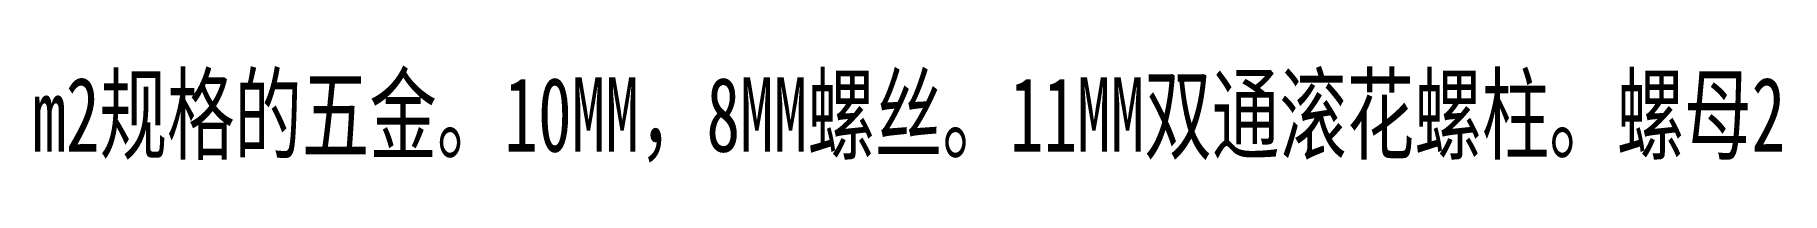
# Model space of a CAD drawing. Header units: inches. Extents: x -159 to 402, y -1597 to 4768.
# Drawn here: x -78.1 to 251.7, y 4749.9 to 4768.2 of the extents above.
import ezdxf

# ---------------------------------------------------------------- set-up
doc = ezdxf.new("R2010")
doc.units = ezdxf.units.IN
doc.header["$MEASUREMENT"] = 0
doc.layers.add('尺寸线层', color=3, linetype='Continuous', lineweight=18)
doc.styles.add('标准', font='', dxfattribs={"width": 0.667})
doc.styles.get('标准').set_extended_font_data('宋体')

msp = doc.modelspace()

# ---------------------------------------------------------------- texts
at = {"layer": '尺寸线层', "color": 3, "true_color": 0x00ff00, "insert": (-78.62, -1585.11), "char_height": 14, "width": 354.7998, "attachment_point": 7, "line_spacing_factor": 1.15057, "style": '标准'}
msp.add_mtext('m2规格的五金。10MM，8MM螺丝。11MM双通滚花螺柱。螺母2^I^I^I^I^I^I^I^I^I^I^I^I^I^I^I^I^I^I^I^I^I^I^I^I^I^I^I^I^I^I^I^I^I^I^I^I^I^I^I^I^I^I^I^I^I^I^I^I^I^I^I^I^I^I^I^I^I^I^I^I^I^I^I^I^I^I^I^I^I^I^I^I^I^I^I^I^I^I^I^I^I^I^I^I^I^I^I^I^I^I^I^I^I^I^I^I^I^I^I^I^I^I^I^I^I^I^I^I^I^I^I^I^I^I^I^I^I^I^I^I^I^I^I^I^I^I^I^I^I^I^I^I^I^I^I^I^I^I^I^I^I^I^I^I^I^I^I^I^I^I^I^I^I^I^I^I^I^I^I^I^I^I^I^I^I^I^I^I^I^I^I^I^I^I^I^I^I^I^I^I^I^I^I^I^I^I^I^I^I^I^I^I^I^I^I^I^I^I^I^I^I^I^I^I^I^I^I^I^I^I^I^I^I^I^I^I^I^I^I^I^I^I^I^I^I^I^I^I^I^I^I^I^I^I^I^I^I^I^I^I^I^I^I^I^I^I^I^I^I^I^I^I^I^I^I^I^I^I^I^I^I^I^I^I^I^I^I^I^I^I^I^I^I^I^I^I^I^I^I^I^I^I^I^I^I^I^I^I^I^I^I^I^I^I^I^I^I^I^I^I^I^I^I^I^I^I^I^I^I^I^I^I^I^I^I^I^I^I^I^I^I^I^I^I^I^I^I^I^I^I^I^I^I^I^I^I^I^I^I^I^I^I^I^I^I^I^I^I^I^I^I^I^I^I^I^I^I^I^I^I^I^I^I^I^I^I^I^I^I^I^I^I^I^I^I^I^I^I^I^I^I^I^I^I^I^I^I^I^I^I^I^I^I^I^I^I^I^I^I^I^I^I^I^I^I^I^I^I^I^I^I^I^I^I^I^I^I^I^I^I^I^I^I^I^I^I^I^I^I^I^I^I^I^I^I^I^I^I^I^I^I^I^I^I^I^I^I^I^I^I^I^I^I^I^I^I^I^I^I^I^I^I^I^I^I^I^I^I^I^I^I^I^I^I^I^I^I^I^I^I^I^I^I^I^I^I^I^I^I^I^I^I^I^I^I^I^I^I^I^I^I^I^I^I^I^I^I^I^I^I^I^I^I^I^I^I^I^I^I^I^I^I^I^I^I^I^I^I^I^I^I^I^I^I^I^I^I^I^I^I^I^I^I^I^I^I^I^I^I^I^I^I^I^I^I^I^I^I^I^I^I^I^I^I^I^I^I^I^I^I^I^I^I^I^I^I^I^I^I^I^I^I^I^I^I^I^I^I^I^I^I^I^I^I^I^I^I^I^I^I^I^I^I^I^I^I^I^I^I^I^I^I^I^I^I^I^I^I^I^I^I^I^I^I^I^I^I^I^I^I^I^I^I^I^I^I^I^I^I^I^I^I^I^I^I^I^I^I^I^I^I^I^I^I^I^I^I^I^I^I^I^I^I^I^I^I^I^I^I^I^I^I^I^I^I^I^I^I^I^I^I^I^I^I^I^I^I^I^I^I^I^I^I^I^I^I^I^I^I^I^I^I^I^I^I^I^I^I^I^I^I^I^I^I^I^I^I^I^I^I^I^I^I^I^I^I^I^I^I^I^I^I^I^I^I^I^I^I^I^I^I^I^I^I^I^I^I^I^I^I^I^I^I^I^I^I^I^I^I^I^I^I^I^I^I^I^I^I^I^I^I^I^I^I^I^I^I^I^I^I^I^I^I^I^I^I^I^I^I^I^I^I^I^I^I^I^I^I^I^I^I^I^I^I^I^I^I^I^I^I^I^I^I^I^I^I^I^I^I^I^I^I^I^I^I^I^I^I^I^I^I^I^I^I^I^I^I^I^I^I^I^I^I^I^I^I^I^I^I^I^I^I^I^I^I^I^I^I^I^I^I^I^I^I^I^I^I^I^I^I^I^I^I^I^I^I^I^I^I^I^I^I^I^I^I^I^I^I^I^I^I^I^I^I^I^I^I^I^I^I^I^I^I^I^I^I^I^I^I^I^I^I^I^I^I^I^I^I^I^I^I^I^I^I^I^I^I^I^I^I^I^I^I^I^I^I^I^I^I^I^I^I^I^I^I^I^I^I^I^I^I^I^I^I^I^I^I^I^I^I^I^I^I^I^I^I^I^I^I^I^I^I^I^I^I^I^I^I^I^I^I^I^I^I^I^I^I^I^I^I^I^I^I^I^I^I^I^I^I^I^I^I^I^I^I^I^I^I^I^I^I^I^I^I^I^I^I^I^I^I^I^I^I^I^I^I^I^I^I^I^I^I^I^I^I^I^I^I^I^I^I^I^I^I^I^I^I^I^I^I^I^I^I^I^I^I^I^I^I^I^I^I^I^I^I^I^I^I^I^I^I^I^I^I^I^I^I^I^I^I^I^I^I^I^I^I^I^I^I^I^I^I^I^I^I^I^I^I^I^I^I^I^I^I^I^I^I^I^I^I^I^I^I^I^I^I^I^I^I^I^I^I^I^I^I^I^I^I^I^I^I^I^I^I^I^I^I^I^I^I^I^I^I^I^I^I^I^I^I^I^I^I^I^I^I^I^I^I^I^I^I^I^I^I^I^I^I^I^I^I^I^I^I^I^I^I^I^I^I^I^I^I^I^I^I^I^I^I^I^I^I^I^I^I^I^I^I^I^I^I^I^I^I^I^I^I^I^I^I^I^I^I^I^I^I^I^I^I^I^I^I^I^I^I^I^I^I^I^I^I^I^I^I^I^I^I^I^I^I^I^I^I^I^I^I^I^I^I^I^I^I^I^I^I^I^I^I^I^I^I^I^I^I^I^I^I^I^I^I^I^I^I^I^I^I^I^I^I^I^I^I^I^I^I^I^I^I^I^I^I^I^I^I^I^I^I^I^I^I^I^I^I^I^I^I^I^I^I^I^I^I^I^I^I^I^I^I^I^I^I^I^I^I^I^I^I^I^I^I^I^I^I^I^I^I^I^I^I^I^I^I^I^I^I^I^I^I^I^I^I^I^I^I^I^I^I^I^I^I^I^I^I^I^I^I^I^I^I^I^I^I^I^I^I^I^I^I^I^I^I^I^I^I^I^I^I^I^I^I^I^I^I^I^I^I^I^I^I^I^I^I^I^I^I^I^I^I^I^I^I^I^I^I^I^I^I^I^I^I^I^I^I^I^I^I^I^I^I^I^I^I^I^I^I^I^I^I^I^I^I^I^I^I^I^I^I^I^I^I^I^I^I^I^I^I^I^I^I^I^I^I^I^I^I^I^I^I^I^I^I^I^I^I^I^I^I^I^I^I^I^I^I^I^I^I^I^I^I^I^I^I^I^I^I^I^I^I^I^I^I^I^I^I^I^I^I^I^I^I^I^I^I^I^I^I^I^I^I^I^I^I^I^I^I^I^I^I^I^I^I^I^I^I^I^I^I^I^I^I^I^I^I^I^I^I^I^I^I^I^I^I^I^I^I^I^I^I^I^I^I^I^I^I^I^I^I^I^I^I^I^I^I^I^I^I^I^I^I^I^I^I^I^I^I^I^I^I^I^I^I^I^I^I^I^I^I^I^I^I^I^I^I^I^I^I^I^I^I^I^I^I^I^I^I^I^I^I^I^I^I^I^I^I^I^I^I^I^I^I^I^I^I^I^I^I^I^I^I^I^I^I^I^I^I^I^I^I^I^I^I^I^I^I^I^I^I^I^I^I^I^I^I^I^I^I^I^I^I^I^I^I^I^I^I^I^I^I^I^I^I^I^I^I^I^I^I^I^I^I^I^I^I^I^I^I^I^I^I^I^I^I^I^I^I^I^I^I^I^I^I^I^I^I^I^I^I^I^I^I^I^I^I^I^I^I^I^I^I^I^I^I^I^I^I^I^I^I^I^I^I^I^I^I^I^I^I^I^I^I^I^I^I^I^I^I^I^I^I^I^I^I^I^I^I^I^I^I^I^I^I^I^I^I^I^I^I^I^I^I^I^I^I^I^I^I^I^I^I^I^I^I^I^I^I^I^I^I^I^I^I^I^I^I^I^I^I^I^I^I^I^I^I^I^I^I^I^I^I^I^I^I^I^I^I^I^I^I^I^I^I^I^I^I^I^I^I^I^I^I^I^I^I^I^I^I^I^I^I^I^I^I^I^I^I^I^I^I^I^I^I^I^I^I^I^I^I^I^I^I^I^I^I^I^I^I^I^I^I^I^I^I^I^I^I^I^I^I^I^I^I^I^I^I^I^I^I^I^I^I^I^I^I^I^I^I^I^I^I^I^I^I^I^I^I^I^I^I^I^I^I^I^I^I^I^I^I^I^I^I^I^I^I^I^I^I^I^I^I^I^I^I^I^I^I^I^I^I^I^I^I^I^I^I^I^I^I^I^I^I^I^I^I^I^I^I^I^I^I^I^I^I^I^I^I^I^I^I^I^I^I^I^I^I^I^I^I^I^I^I^I^I^I^I^I^I^I^I^I^I^I^I^I^I^I^I^I^I^I^I^I^I^I^I^I^I^I^I^I^I^I^I^I^I^I^I^I^I^I^I^I^I^I^I^I^I^I^I^I^I^I^I^I^I^I^I^I^I^I^I^I^I^I^I^I^I^I^I^I^I^I^I^I^I^I^I^I^I^I^I^I^I^I^I^I^I^I^I^I^I^I^I^I^I^I^I^I^I^I^I^I^I^I^I^I^I^I^I^I^I^I^I^I^I^I^I^I^I^I^I^I^I^I^I^I^I^I^I^I^I^I^I^I', dxfattribs=at)

doc.saveas('drawing.dxf')
